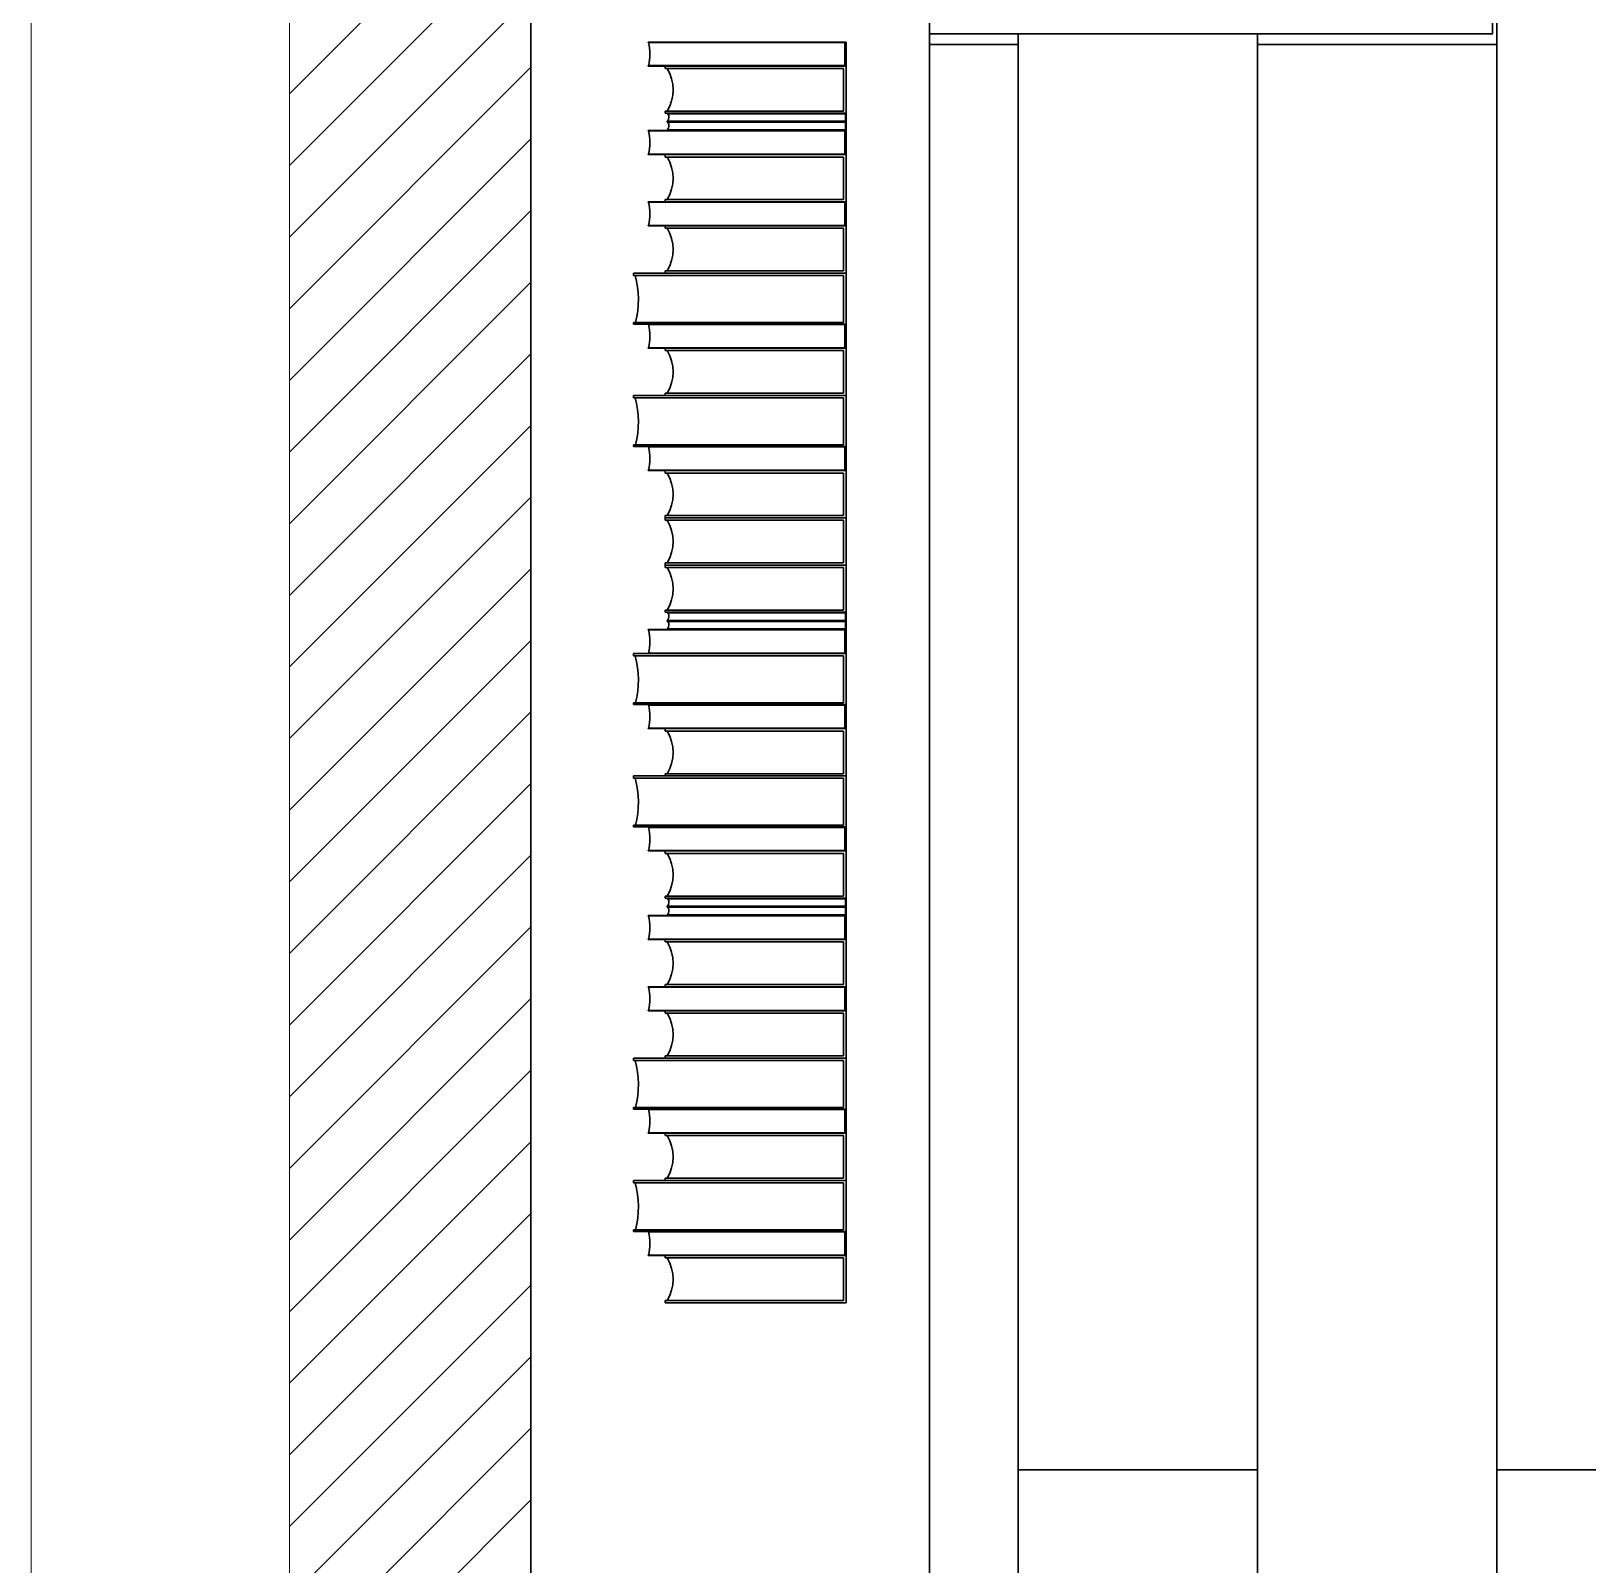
# Model space of a CAD drawing. Header units: millimetres. Extents: x 2837 to 6066, y 1056 to 2217.
# Drawn here: x 2836.9 to 2915, y 1971.5 to 2048.4 of the extents above; entities that cross this region are included whole.
import ezdxf

# ---------------------------------------------------------------- set-up
doc = ezdxf.new("R2010")
doc.units = ezdxf.units.MM
for name, color, linetype, lineweight in [('arredi', 8, 'Continuous', 30), ('legno', 35, 'Continuous', 30), ('muri sezionati', 7, 'Continuous', 18), ('retino muri', 2, 'Continuous', 18)]:
    doc.layers.add(name, color=color, linetype=linetype, lineweight=lineweight)
doc.layers.add('linea tratteggiata', color=111, linetype='Continuous')

msp = doc.modelspace()

# ---------------------------------------------------------------- linework, layer by layer
at = {"layer": 'arredi'}
for p, q in [((2861.955, 1870.272), (2861.955, 2071.286)), ((2881.955, 1870.272), (2881.955, 2071.286)), ((2877.767, 2047.828), (2867.845, 2047.828)), ((2867.845, 2047.807), (2867.845, 2047.828)), ((2877.712, 2047.807), (2867.845, 2047.807)), ((2877.712, 2046.642), (2877.712, 2047.807)), ((2877.767, 2046.624), (2877.767, 2047.828)), ((2867.845, 2046.624), (2867.845, 2046.642)), ((2867.845, 2046.642), (2877.712, 2046.642)), ((2877.767, 2046.624), (2867.845, 2046.624)), ((2868.692, 2046.498), (2868.692, 2046.624)), ((2877.643, 2046.498), (2868.692, 2046.498)), ((2877.643, 2044.363), (2877.643, 2046.498)), ((2877.767, 2046.624), (2877.767, 2044.253)), ((2868.692, 2044.253), (2868.692, 2044.363)), ((2868.692, 2044.363), (2877.643, 2044.363)), ((2877.767, 2044.253), (2868.692, 2044.253)), ((2868.8, 2044.253), (2868.8, 2044.227)), ((2868.8, 2044.227), (2877.739, 2044.227)), ((2877.739, 2043.851), (2868.8, 2043.851)), ((2868.8, 2043.851), (2868.8, 2043.818)), ((2877.767, 2043.827), (2868.8, 2043.827)), ((2868.8, 2043.827), (2868.8, 2043.8)), ((2868.8, 2043.8), (2877.739, 2043.8)), ((2877.739, 2044.227), (2877.739, 2043.851)), ((2877.739, 2043.8), (2877.739, 2043.424)), ((2877.767, 2043.818), (2877.767, 2044.253)), ((2877.767, 2043.392), (2877.767, 2043.827)), ((2867.845, 2043.37), (2867.845, 2043.392)), ((2867.845, 2043.392), (2877.767, 2043.392)), ((2877.712, 2043.37), (2867.845, 2043.37)), ((2877.739, 2043.424), (2868.8, 2043.424)), ((2868.8, 2043.424), (2868.8, 2043.392)), ((2877.712, 2042.205), (2877.712, 2043.37)), ((2877.767, 2042.187), (2877.767, 2043.392)), ((2867.845, 2042.187), (2867.845, 2042.205)), ((2867.845, 2042.205), (2877.712, 2042.205)), ((2877.767, 2042.187), (2867.845, 2042.187)), ((2868.692, 2042.061), (2868.692, 2042.187)), ((2877.643, 2042.061), (2868.692, 2042.061)), ((2877.643, 2039.926), (2877.643, 2042.061)), ((2877.767, 2042.187), (2877.767, 2039.817)), ((2867.845, 2039.796), (2867.845, 2039.817)), ((2867.845, 2039.817), (2877.767, 2039.817)), ((2877.712, 2039.796), (2867.845, 2039.796)), ((2868.692, 2039.817), (2868.692, 2039.926)), ((2868.692, 2039.926), (2877.643, 2039.926)), ((2877.712, 2038.631), (2877.712, 2039.796)), ((2877.767, 2038.612), (2877.767, 2039.817)), ((2867.845, 2038.612), (2867.845, 2038.631)), ((2867.845, 2038.631), (2877.712, 2038.631)), ((2877.767, 2038.612), (2867.845, 2038.612)), ((2868.692, 2038.486), (2868.692, 2038.612)), ((2877.643, 2038.486), (2868.692, 2038.486)), ((2877.643, 2036.351), (2877.643, 2038.486)), ((2877.767, 2038.612), (2877.767, 2036.242)), ((2867.11, 2036.12), (2867.11, 2036.242)), ((2867.11, 2036.242), (2877.767, 2036.242)), ((2877.634, 2036.12), (2867.11, 2036.12)), ((2868.692, 2036.242), (2868.692, 2036.351)), ((2868.692, 2036.351), (2877.643, 2036.351)), ((2877.634, 2033.767), (2877.634, 2036.12)), ((2877.767, 2033.68), (2877.767, 2036.242)), ((2867.11, 2033.68), (2867.11, 2033.767)), ((2867.11, 2033.767), (2877.634, 2033.767)), ((2877.767, 2033.68), (2867.11, 2033.68)), ((2867.845, 2033.659), (2867.845, 2033.68)), ((2877.712, 2033.659), (2867.845, 2033.659)), ((2877.712, 2032.494), (2877.712, 2033.659)), ((2877.767, 2032.476), (2877.767, 2033.68)), ((2867.845, 2032.476), (2867.845, 2032.494)), ((2867.845, 2032.494), (2877.712, 2032.494)), ((2877.767, 2032.476), (2867.845, 2032.476)), ((2868.692, 2032.35), (2868.692, 2032.476)), ((2877.643, 2032.35), (2868.692, 2032.35)), ((2877.643, 2030.215), (2877.643, 2032.35)), ((2877.767, 2032.476), (2877.767, 2030.106)), ((2867.11, 2029.984), (2867.11, 2030.106)), ((2867.11, 2030.106), (2877.767, 2030.106)), ((2877.634, 2029.984), (2867.11, 2029.984)), ((2868.692, 2030.106), (2868.692, 2030.215)), ((2868.692, 2030.215), (2877.643, 2030.215)), ((2877.634, 2027.631), (2877.634, 2029.984)), ((2877.767, 2027.544), (2877.767, 2030.106)), ((2867.11, 2027.544), (2867.11, 2027.631)), ((2867.11, 2027.631), (2877.634, 2027.631)), ((2877.767, 2027.544), (2867.11, 2027.544)), ((2867.845, 2027.523), (2867.845, 2027.544)), ((2877.712, 2027.523), (2867.845, 2027.523)), ((2877.712, 2026.358), (2877.712, 2027.523)), ((2877.767, 2026.339), (2877.767, 2027.544)), ((2867.845, 2026.339), (2867.845, 2026.358)), ((2867.845, 2026.358), (2877.712, 2026.358)), ((2877.767, 2026.339), (2867.845, 2026.339)), ((2868.692, 2026.214), (2868.692, 2026.339)), ((2877.643, 2026.214), (2868.692, 2026.214)), ((2877.643, 2024.079), (2877.643, 2026.214)), ((2877.767, 2026.339), (2877.767, 2023.969)), ((2868.692, 2023.969), (2868.692, 2024.079)), ((2868.692, 2024.079), (2877.643, 2024.079)), ((2877.767, 2023.969), (2868.692, 2023.969)), ((2868.692, 2023.844), (2868.692, 2023.969)), ((2877.767, 2023.969), (2868.692, 2023.969)), ((2877.643, 2023.844), (2868.692, 2023.844)), ((2877.643, 2021.709), (2877.643, 2023.844)), ((2877.767, 2023.969), (2877.767, 2021.599)), ((2868.692, 2021.599), (2868.692, 2021.709)), ((2868.692, 2021.709), (2877.643, 2021.709)), ((2877.767, 2021.599), (2868.692, 2021.599)), ((2868.692, 2021.473), (2868.692, 2021.599)), ((2877.643, 2021.473), (2868.692, 2021.473)), ((2877.643, 2019.338), (2877.643, 2021.473)), ((2877.767, 2021.599), (2877.767, 2019.229)), ((2868.692, 2019.229), (2868.692, 2019.338)), ((2868.692, 2019.338), (2877.643, 2019.338)), ((2877.767, 2019.229), (2868.692, 2019.229)), ((2868.8, 2019.229), (2868.8, 2019.202)), ((2868.8, 2019.202), (2877.739, 2019.202)), ((2877.739, 2018.826), (2868.8, 2018.826)), ((2868.8, 2018.826), (2868.8, 2018.794)), ((2877.767, 2018.802), (2868.8, 2018.802)), ((2868.8, 2018.802), (2868.8, 2018.775)), ((2868.8, 2018.775), (2877.739, 2018.775)), ((2877.739, 2019.202), (2877.739, 2018.826)), ((2877.739, 2018.775), (2877.739, 2018.4)), ((2877.767, 2018.794), (2877.767, 2019.229)), ((2877.767, 2018.367), (2877.767, 2018.802)), ((2867.845, 2018.346), (2867.845, 2018.367)), ((2867.845, 2018.367), (2877.767, 2018.367)), ((2877.712, 2018.346), (2867.845, 2018.346)), ((2877.739, 2018.4), (2868.8, 2018.4)), ((2868.8, 2018.4), (2868.8, 2018.367)), ((2877.712, 2017.181), (2877.712, 2018.346)), ((2877.767, 2017.162), (2877.767, 2018.367)), ((2867.11, 2017.041), (2867.11, 2017.162)), ((2867.11, 2017.162), (2877.767, 2017.162)), ((2867.845, 2017.162), (2867.845, 2017.181)), ((2867.845, 2017.181), (2877.712, 2017.181)), ((2877.767, 2014.601), (2877.767, 2017.162)), ((2877.634, 2017.041), (2867.11, 2017.041)), ((2877.634, 2014.688), (2877.634, 2017.041)), ((2867.11, 2014.601), (2867.11, 2014.688)), ((2867.11, 2014.688), (2877.634, 2014.688)), ((2877.767, 2014.601), (2867.11, 2014.601)), ((2867.845, 2014.58), (2867.845, 2014.601)), ((2877.712, 2014.58), (2867.845, 2014.58)), ((2877.712, 2013.415), (2877.712, 2014.58)), ((2877.767, 2013.396), (2877.767, 2014.601)), ((2867.845, 2013.396), (2867.845, 2013.415)), ((2867.845, 2013.415), (2877.712, 2013.415)), ((2877.767, 2013.396), (2867.845, 2013.396)), ((2868.692, 2013.271), (2868.692, 2013.396)), ((2877.643, 2013.271), (2868.692, 2013.271)), ((2877.643, 2011.136), (2877.643, 2013.271)), ((2877.767, 2013.396), (2877.767, 2011.026)), ((2867.11, 2010.904), (2867.11, 2011.026)), ((2867.11, 2011.026), (2877.767, 2011.026)), ((2877.634, 2010.904), (2867.11, 2010.904)), ((2868.692, 2011.026), (2868.692, 2011.136)), ((2868.692, 2011.136), (2877.643, 2011.136)), ((2877.634, 2008.552), (2877.634, 2010.904)), ((2877.767, 2008.464), (2877.767, 2011.026)), ((2867.11, 2008.464), (2867.11, 2008.552)), ((2867.11, 2008.552), (2877.634, 2008.552)), ((2877.767, 2008.464), (2867.11, 2008.464)), ((2867.845, 2008.443), (2867.845, 2008.464)), ((2877.712, 2008.443), (2867.845, 2008.443)), ((2877.712, 2007.278), (2877.712, 2008.443)), ((2877.767, 2007.26), (2877.767, 2008.464)), ((2867.845, 2007.26), (2867.845, 2007.278)), ((2867.845, 2007.278), (2877.712, 2007.278)), ((2877.767, 2007.26), (2867.845, 2007.26)), ((2868.692, 2007.134), (2868.692, 2007.26)), ((2877.643, 2007.134), (2868.692, 2007.134)), ((2877.643, 2004.999), (2877.643, 2007.134)), ((2877.767, 2007.26), (2877.767, 2004.89)), ((2868.692, 2004.89), (2868.692, 2004.999)), ((2868.692, 2004.999), (2877.643, 2004.999)), ((2877.767, 2004.89), (2868.692, 2004.89)), ((2868.8, 2004.89), (2868.8, 2004.863)), ((2868.8, 2004.863), (2877.739, 2004.863)), ((2877.739, 2004.863), (2877.739, 2004.487)), ((2877.767, 2004.454), (2877.767, 2004.89)), ((2867.845, 2004.007), (2867.845, 2004.028)), ((2867.845, 2004.028), (2877.767, 2004.028)), ((2877.712, 2004.007), (2867.845, 2004.007)), ((2877.739, 2004.487), (2868.8, 2004.487)), ((2868.8, 2004.487), (2868.8, 2004.454)), ((2877.767, 2004.463), (2868.8, 2004.463)), ((2868.8, 2004.463), (2868.8, 2004.436)), ((2868.8, 2004.436), (2877.739, 2004.436)), ((2877.739, 2004.061), (2868.8, 2004.061)), ((2868.8, 2004.061), (2868.8, 2004.028)), ((2877.712, 2002.842), (2877.712, 2004.007)), ((2877.739, 2004.436), (2877.739, 2004.061)), ((2877.767, 2004.028), (2877.767, 2004.463)), ((2877.767, 2002.823), (2877.767, 2004.028)), ((2867.845, 2002.823), (2867.845, 2002.842)), ((2867.845, 2002.842), (2877.712, 2002.842)), ((2877.767, 2002.823), (2867.845, 2002.823)), ((2868.692, 2002.698), (2868.692, 2002.823)), ((2877.643, 2002.698), (2868.692, 2002.698)), ((2877.643, 2000.563), (2877.643, 2002.698)), ((2877.767, 2002.823), (2877.767, 2000.453)), ((2867.845, 2000.432), (2867.845, 2000.453)), ((2867.845, 2000.453), (2877.767, 2000.453)), ((2877.712, 2000.432), (2867.845, 2000.432)), ((2868.692, 2000.453), (2868.692, 2000.563)), ((2868.692, 2000.563), (2877.643, 2000.563)), ((2877.712, 1999.267), (2877.712, 2000.432)), ((2877.767, 1999.248), (2877.767, 2000.453)), ((2867.845, 1999.248), (2867.845, 1999.267)), ((2867.845, 1999.267), (2877.712, 1999.267)), ((2877.767, 1999.248), (2867.845, 1999.248)), ((2868.692, 1999.123), (2868.692, 1999.248)), ((2877.643, 1999.123), (2868.692, 1999.123)), ((2877.643, 1996.988), (2877.643, 1999.123)), ((2877.767, 1999.248), (2877.767, 1996.878)), ((2867.11, 1996.756), (2867.11, 1996.878)), ((2867.11, 1996.878), (2877.767, 1996.878)), ((2868.692, 1996.878), (2868.692, 1996.988)), ((2868.692, 1996.988), (2877.643, 1996.988)), ((2877.767, 1994.317), (2877.767, 1996.878)), ((2877.634, 1996.756), (2867.11, 1996.756)), ((2877.634, 1994.404), (2877.634, 1996.756)), ((2867.11, 1994.317), (2867.11, 1994.404)), ((2867.11, 1994.404), (2877.634, 1994.404)), ((2877.767, 1994.317), (2867.11, 1994.317)), ((2867.845, 1994.295), (2867.845, 1994.317)), ((2877.712, 1994.295), (2867.845, 1994.295)), ((2877.712, 1993.13), (2877.712, 1994.295)), ((2877.767, 1993.112), (2877.767, 1994.317)), ((2867.845, 1993.112), (2867.845, 1993.13)), ((2867.845, 1993.13), (2877.712, 1993.13)), ((2877.767, 1993.112), (2867.845, 1993.112)), ((2868.692, 1992.986), (2868.692, 1993.112)), ((2877.643, 1992.986), (2868.692, 1992.986)), ((2877.643, 1990.851), (2877.643, 1992.986)), ((2877.767, 1993.112), (2877.767, 1990.742)), ((2867.11, 1990.62), (2867.11, 1990.742)), ((2867.11, 1990.742), (2877.767, 1990.742)), ((2877.634, 1990.62), (2867.11, 1990.62)), ((2868.692, 1990.742), (2868.692, 1990.851)), ((2868.692, 1990.851), (2877.643, 1990.851)), ((2877.634, 1988.267), (2877.634, 1990.62)), ((2877.767, 1988.18), (2877.767, 1990.742)), ((2867.11, 1988.18), (2867.11, 1988.267)), ((2867.11, 1988.267), (2877.634, 1988.267)), ((2877.767, 1988.18), (2867.11, 1988.18)), ((2867.845, 1988.159), (2867.845, 1988.18)), ((2877.767, 1986.976), (2877.767, 1988.18)), ((2877.712, 1988.159), (2867.845, 1988.159)), ((2877.712, 1986.994), (2877.712, 1988.159)), ((2867.845, 1986.976), (2867.845, 1986.994)), ((2867.845, 1986.994), (2877.712, 1986.994)), ((2877.767, 1986.976), (2867.845, 1986.976)), ((2868.692, 1986.85), (2868.692, 1986.976)), ((2877.643, 1986.85), (2868.692, 1986.85)), ((2877.643, 1984.715), (2877.643, 1986.85)), ((2877.767, 1986.976), (2877.767, 1984.605)), ((2868.692, 1984.605), (2868.692, 1984.715)), ((2868.692, 1984.715), (2877.643, 1984.715)), ((2877.767, 1984.605), (2868.692, 1984.605))]:
    msp.add_line(p, q, dxfattribs=at)
at = {"layer": 'arredi', "transparency": 33554687}
msp.add_lwpolyline([(2877.672, 2083.245), (2910.185, 2083.245), (2910.185, 2048.245), (2881.955, 2048.245)], dxfattribs=at)
at = {"layer": 'arredi'}
for centre, radius, start, end in [((2865.456, 2047.225), 2.48, 346.4133, 13.5867), ((2867.011, 2045.43), 2.083, 329.164, 30.836), ((2868.579, 2044.048), 0.309, 320.43015, 35.29824), ((2868.579, 2043.621), 0.309, 320.43015, 35.29824), ((2865.456, 2042.788), 2.48, 346.4133, 13.5867), ((2867.011, 2040.994), 2.083, 329.164, 30.836), ((2865.456, 2039.213), 2.48, 346.4133, 13.5867), ((2867.011, 2037.419), 2.083, 329.164, 30.836), ((2862.853, 2034.897), 4.505, 345.47534, 15.74964), ((2865.456, 2033.077), 2.48, 346.4133, 13.5867), ((2867.011, 2031.283), 2.083, 329.164, 30.836), ((2862.853, 2028.761), 4.505, 345.47534, 15.74964), ((2865.456, 2026.94), 2.48, 346.4133, 13.5867), ((2867.011, 2025.146), 2.083, 329.164, 30.836), ((2867.011, 2022.776), 2.083, 329.164, 30.836), ((2867.011, 2020.406), 2.083, 329.164, 30.836), ((2868.579, 2019.023), 0.309, 320.43015, 35.29824), ((2868.579, 2018.597), 0.309, 320.43015, 35.29824), ((2865.456, 2017.763), 2.48, 346.4133, 13.5867), ((2862.853, 2015.818), 4.505, 345.47534, 15.74964), ((2865.456, 2013.997), 2.48, 346.4133, 13.5867), ((2867.011, 2012.203), 2.083, 329.164, 30.836), ((2862.853, 2009.681), 4.505, 345.47534, 15.74964), ((2865.456, 2007.861), 2.48, 346.4133, 13.5867), ((2867.011, 2006.067), 2.083, 329.164, 30.836), ((2868.579, 2004.684), 0.309, 320.43015, 35.29824), ((2865.456, 2003.424), 2.48, 346.4133, 13.5867), ((2868.579, 2004.258), 0.309, 320.43015, 35.29824), ((2867.011, 2001.63), 2.083, 329.164, 30.836), ((2865.456, 1999.849), 2.48, 346.4133, 13.5867), ((2867.011, 1998.055), 2.083, 329.164, 30.836), ((2862.853, 1995.534), 4.505, 345.47534, 15.74964), ((2865.456, 1993.713), 2.48, 346.4133, 13.5867), ((2867.011, 1991.919), 2.083, 329.164, 30.836), ((2862.853, 1989.397), 4.505, 345.47534, 15.74964), ((2865.456, 1987.577), 2.48, 346.4133, 13.5867), ((2867.011, 1985.782), 2.083, 329.164, 30.836)]:
    msp.add_arc(centre, radius, start, end, dxfattribs=at)
at = {"layer": 'legno'}
for p, q in [((2910.406, 1796.846), (2910.406, 2084.374)), ((2881.955, 2047.709), (2886.406, 2047.709)), ((2886.406, 1796.846), (2886.406, 2048.245)), ((2898.406, 1797.673), (2898.406, 2048.245)), ((2898.406, 2047.709), (2910.406, 2047.709)), ((2886.406, 1976.221), (2898.406, 1976.221)), ((2910.406, 1976.221), (2918.56, 1976.221))]:
    msp.add_line(p, q, dxfattribs=at)
at = {"layer": 'linea tratteggiata', "lineweight": 20, "transparency": 33554687}
msp.add_line((2836.906, 1478.712), (2836.906, 2116.463), dxfattribs=at)
at = {"layer": 'muri sezionati'}
for p, q in [((2861.967, 1894.374), (2861.955, 2085.374)), ((2849.855, 1894.374), (2849.855, 2074.374))]:
    msp.add_line(p, q, dxfattribs=at)
at = {"layer": 'retino muri', "linetype": 'Continuous', "lineweight": 20, "transparency": 33554687}
for p, q in [((2849.855, 2045.224), (2861.967, 2057.336)), ((2849.855, 2041.631), (2861.967, 2053.744)), ((2849.855, 2038.039), (2861.967, 2050.152)), ((2849.855, 2034.447), (2861.967, 2046.559)), ((2849.855, 2030.855), (2861.967, 2042.967)), ((2849.855, 2027.263), (2861.967, 2039.375)), ((2849.855, 2023.671), (2861.967, 2035.783)), ((2849.855, 2020.079), (2861.967, 2032.191)), ((2849.855, 2016.487), (2861.967, 2028.599)), ((2849.855, 2012.895), (2861.967, 2025.007)), ((2849.855, 2009.303), (2861.967, 2021.415)), ((2849.855, 2005.71), (2861.967, 2017.823)), ((2849.855, 2002.118), (2861.967, 2014.231)), ((2849.855, 1998.526), (2861.967, 2010.638)), ((2849.855, 1994.934), (2861.967, 2007.046)), ((2849.855, 1991.342), (2861.967, 2003.454)), ((2849.855, 1987.75), (2861.967, 1999.862)), ((2849.855, 1984.158), (2861.967, 1996.27)), ((2849.855, 1980.566), (2861.967, 1992.678)), ((2849.855, 1976.974), (2861.967, 1989.086)), ((2849.855, 1973.382), (2861.967, 1985.494)), ((2849.855, 1969.789), (2861.955, 1981.889)), ((2849.855, 1966.197), (2861.967, 1978.31)), ((2849.855, 1962.605), (2861.967, 1974.717))]:
    msp.add_line(p, q, dxfattribs=at)

doc.saveas('drawing.dxf')
